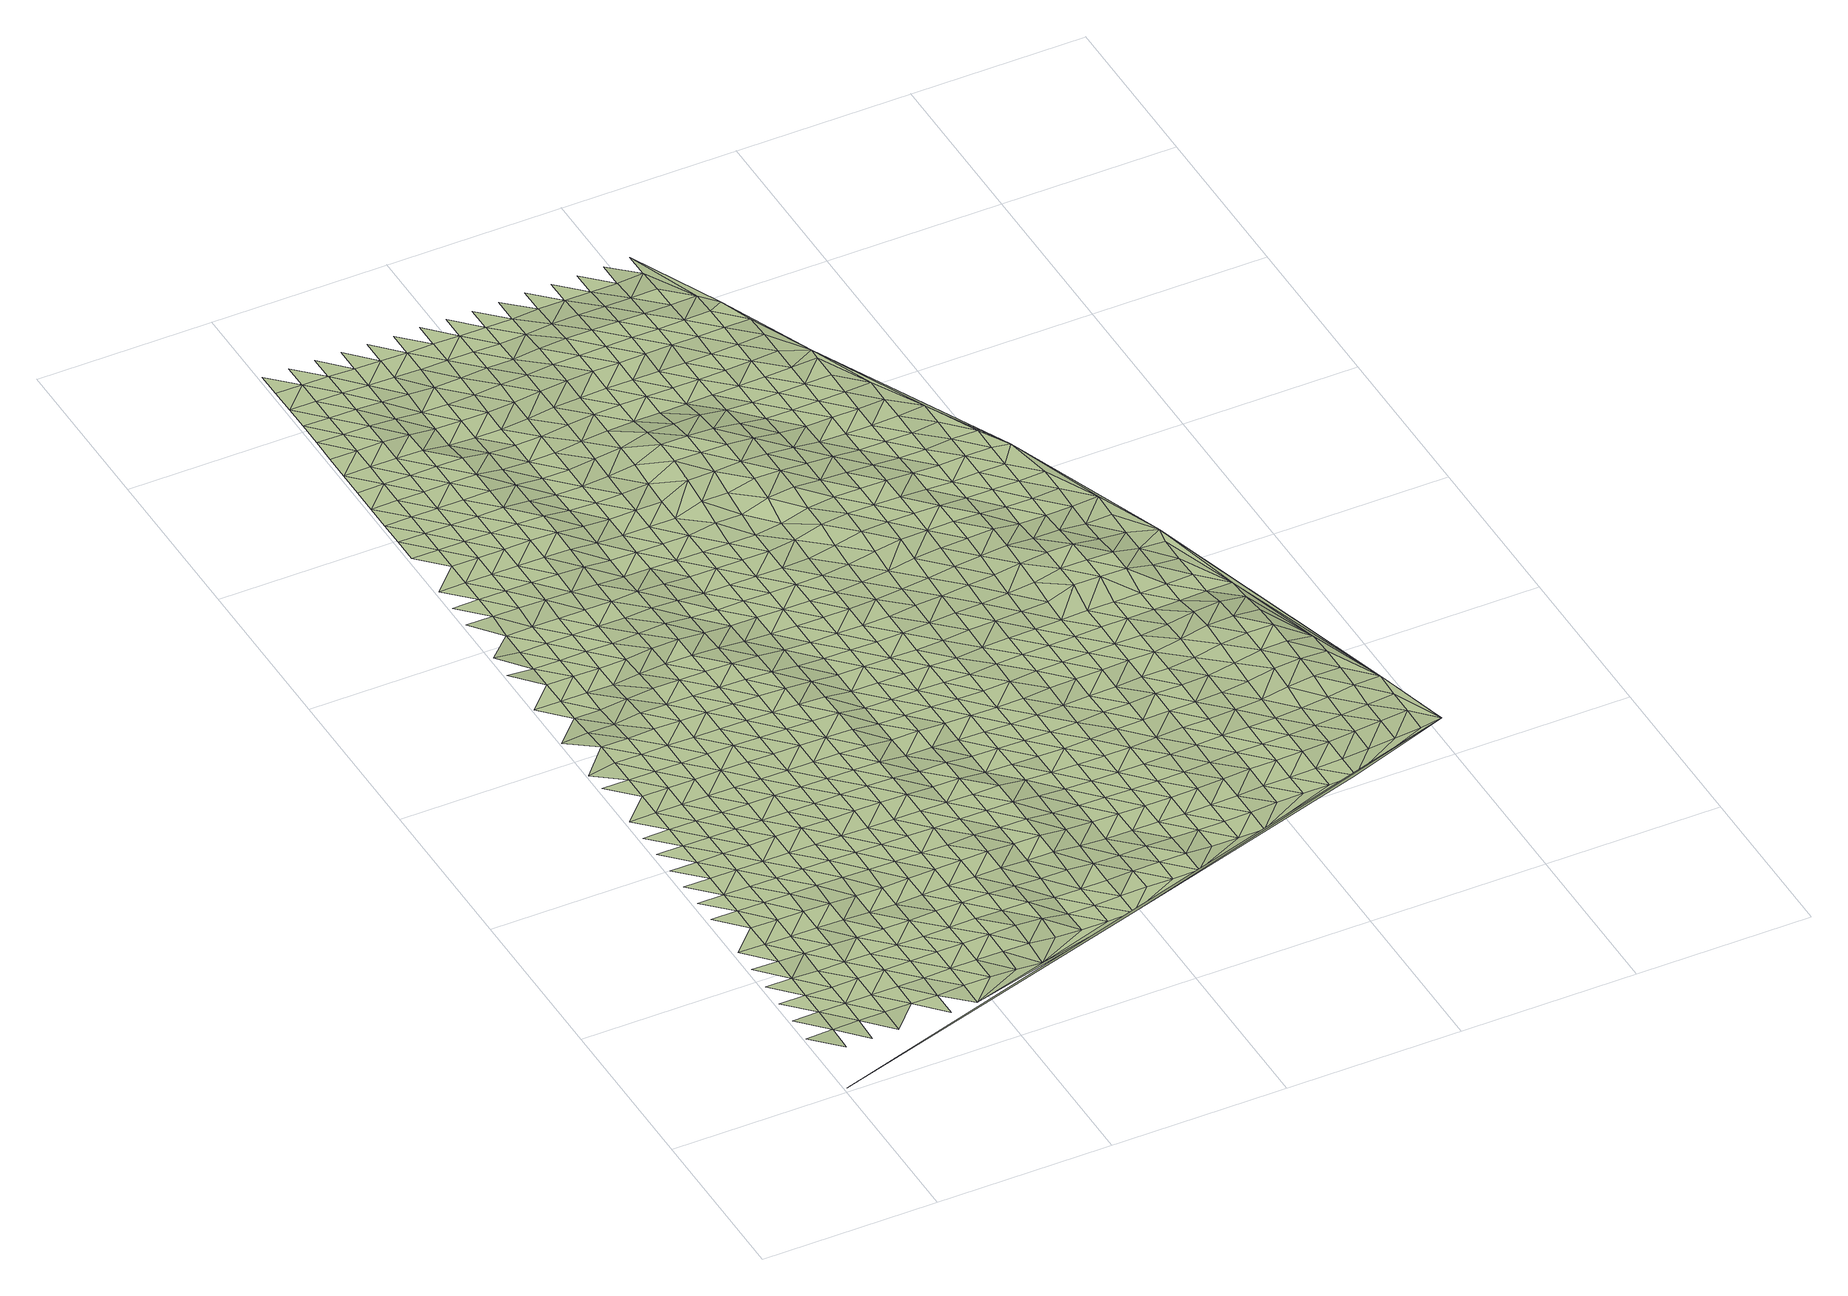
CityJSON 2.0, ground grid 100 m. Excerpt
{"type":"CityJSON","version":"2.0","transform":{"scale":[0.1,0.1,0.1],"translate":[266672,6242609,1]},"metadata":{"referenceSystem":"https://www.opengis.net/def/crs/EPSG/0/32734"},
"CityObjects":{
"terrain1":{"type":"TINRelief","geometry":[{"type":"CompositeSurface","lod":"1","boundaries":[[[0,1,2]],[[1,3,4]],[[3,5,6]],[[3,1,7]],[[5,8,9]],[[1,10,7]],[[5,3,11]],[[8,12,13]],[[7,11,3]],[[14,8,5]],[[12,15,16]],[[14,5,11]],[[16,15,17]],[[12,8,18]],[[11,7,19]],[[8,14,20]],[[21,19,7]],[[15,12,18]],[[22,23,17]],[[8,20,18]],[[14,11,24]],[[19,25,11]],[[26,27,22]],[[28,17,15]],[[20,14,24]],[[18,29,15]],[[24,11,25]],[[17,28,22]],[[19,21,30]],[[31,32,26]],[[15,29,28]],[[20,33,18]],[[25,19,30]],[[24,33,20]],[[26,22,34]],[[35,36,31]],[[29,18,37]],[[22,28,34]],[[33,37,18]],[[24,25,38]],[[39,40,35]],[[30,41,25]],[[42,31,26]],[[34,43,26]],[[28,29,44]],[[33,24,38]],[[37,45,29]],[[38,25,41]],[[31,42,35]],[[46,39,47]],[[42,26,43]],[[28,44,34]],[[29,45,44]],[[39,35,48]],[[37,33,49]],[[50,41,30]],[[47,51,52]],[[38,53,33]],[[43,34,54]],[[42,48,35]],[[55,50,30]],[[45,37,49]],[[52,51,56]],[[54,34,44]],[[33,53,49]],[[47,39,57]],[[38,41,58]],[[43,59,42]],[[48,57,39]],[[50,58,41]],[[59,43,54]],[[60,51,47]],[[61,44,45]],[[62,53,38]],[[63,56,64]],[[49,65,45]],[[66,48,42]],[[57,60,47]],[[58,62,38]],[[44,61,54]],[[66,42,59]],[[45,65,61]],[[49,53,67]],[[64,68,69]],[[56,51,70]],[[48,71,57]],[[58,50,72]],[[60,73,51]],[[62,67,53]],[[59,54,74]],[[75,69,68]],[[71,48,66]],[[50,76,72]],[[56,70,64]],[[77,65,49]],[[51,73,70]],[[54,61,74]],[[60,57,78]],[[62,58,79]],[[67,77,49]],[[66,59,80]],[[57,71,78]],[[72,79,58]],[[68,64,81]],[[82,75,83]],[[74,80,59]],[[73,60,84]],[[61,65,85]],[[86,67,62]],[[70,81,64]],[[77,87,65]],[[82,83,88]],[[78,84,60]],[[86,62,79]],[[68,89,75]],[[71,66,90]],[[61,85,74]],[[91,72,76]],[[66,80,92]],[[65,87,85]],[[81,89,68]],[[70,73,93]],[[71,90,78]],[[77,67,94]],[[79,72,91]],[[73,84,95]],[[66,92,90]],[[67,86,96]],[[83,75,97]],[[80,74,98]],[[88,99,100]],[[70,93,81]],[[87,77,94]],[[89,97,75]],[[73,95,93]],[[98,74,85]],[[67,96,94]],[[84,78,101]],[[100,99,102]],[[83,103,88]],[[92,80,104]],[[86,79,105]],[[101,78,90]],[[91,106,79]],[[107,91,76]],[[89,81,108]],[[97,103,83]],[[104,80,98]],[[95,84,109]],[[110,85,87]],[[96,86,105]],[[81,93,108]],[[94,111,87]],[[105,79,106]],[[99,88,112]],[[113,102,114]],[[109,84,101]],[[97,89,115]],[[90,92,116]],[[85,110,98]],[[103,112,88]],[[92,104,117]],[[87,111,110]],[[96,118,94]],[[108,115,89]],[[119,93,95]],[[101,90,116]],[[106,91,107]],[[114,120,121]],[[95,109,122]],[[92,117,116]],[[105,118,96]],[[99,123,102]],[[124,103,97]],[[104,98,125]],[[112,126,99]],[[107,76,127]],[[93,119,108]],[[111,94,128]],[[129,121,120]],[[124,97,115]],[[95,122,119]],[[98,110,125]],[[102,123,114]],[[99,126,123]],[[118,128,94]],[[109,101,130]],[[104,131,117]],[[105,106,132]],[[116,133,101]],[[107,134,106]],[[112,103,135]],[[115,108,136]],[[103,124,137]],[[125,131,104]],[[120,114,138]],[[130,122,109]],[[110,111,139]],[[118,105,132]],[[140,129,141]],[[119,136,108]],[[101,133,130]],[[128,142,111]],[[132,106,134]],[[126,112,135]],[[116,117,143]],[[138,114,123]],[[103,137,135]],[[110,139,125]],[[131,143,117]],[[139,111,142]],[[120,144,129]],[[124,115,145]],[[119,122,146]],[[141,147,148]],[[136,149,115]],[[150,133,116]],[[128,118,151]],[[134,107,127]],[[144,120,138]],[[122,130,146]],[[132,152,118]],[[123,126,153]],[[137,124,145]],[[154,131,125]],[[135,155,126]],[[145,115,149]],[[143,150,116]],[[129,156,141]],[[142,128,151]],[[157,147,158]],[[154,125,139]],[[118,152,151]],[[123,153,138]],[[136,119,159]],[[130,133,160]],[[134,161,132]],[[156,129,144]],[[126,155,153]],[[119,146,162]],[[137,163,135]],[[143,131,164]],[[165,157,158]],[[150,160,133]],[[127,161,134]],[[147,141,166]],[[149,136,159]],[[145,163,137]],[[119,162,159]],[[131,154,164]],[[144,138,167]],[[130,168,146]],[[169,139,142]],[[152,132,170]],[[166,141,156]],[[151,171,142]],[[172,173,174]],[[155,135,175]],[[138,153,167]],[[160,168,130]],[[161,170,132]],[[176,158,147]],[[177,150,143]],[[139,169,154]],[[173,165,174]],[[163,175,135]],[[164,178,143]],[[169,142,171]],[[156,144,179]],[[145,149,180]],[[181,162,146]],[[152,182,151]],[[127,76,183]],[[147,166,176]],[[159,184,149]],[[185,172,186]],[[150,177,160]],[[167,179,144]],[[168,181,146]],[[143,178,177]],[[170,182,152]],[[155,187,153]],[[163,145,180]],[[164,154,188]],[[189,161,127]],[[174,186,172]],[[175,190,155]],[[180,149,184]],[[165,158,191]],[[159,162,192]],[[171,151,193]],[[158,176,194]],[[188,154,169]],[[195,196,185]],[[166,156,197]],[[153,187,167]],[[168,160,198]],[[156,179,199]],[[155,190,187]],[[181,192,162]],[[182,193,151]],[[165,191,174]],[[200,178,164]],[[170,161,201]],[[185,186,195]],[[191,158,194]],[[160,177,198]],[[166,197,176]],[[175,163,202]],[[203,184,159]],[[156,199,197]],[[180,204,163]],[[188,200,164]],[[179,167,205]],[[181,168,206]],[[169,171,207]],[[170,201,182]],[[192,203,159]],[[193,208,171]],[[161,189,201]],[[209,196,210]],[[186,174,211]],[[190,175,202]],[[196,195,212]],[[205,167,187]],[[163,204,202]],[[198,206,168]],[[213,189,127]],[[176,214,194]],[[180,184,215]],[[177,178,216]],[[207,188,169]],[[211,174,191]],[[200,217,178]],[[207,171,208]],[[210,218,209]],[[179,219,199]],[[193,182,220]],[[196,212,210]],[[176,197,214]],[[203,215,184]],[[186,221,195]],[[192,181,222]],[[177,216,198]],[[219,179,205]],[[181,206,223]],[[178,217,216]],[[182,201,220]],[[187,190,224]],[[225,204,180]],[[221,186,211]],[[202,226,190]],[[227,191,194]],[[199,228,197]],[[192,222,203]],[[200,188,229]],[[208,193,230]],[[214,231,194]],[[215,225,180]],[[181,223,222]],[[188,207,232]],[[233,218,234]],[[212,195,235]],[[187,224,205]],[[206,198,236]],[[189,213,201]],[[237,218,210]],[[228,199,219]],[[190,226,224]],[[220,230,193]],[[191,227,211]],[[202,204,238]],[[217,200,229]],[[235,195,221]],[[227,194,231]],[[236,198,216]],[[188,232,229]],[[213,127,239]],[[240,233,234]],[[197,241,214]],[[215,203,242]],[[234,218,237]],[[225,238,204]],[[212,243,210]],[[205,244,219]],[[223,206,245]],[[207,208,246]],[[201,247,220]],[[228,241,197]],[[203,222,242]],[[208,230,248]],[[221,211,249]],[[250,226,202]],[[243,212,235]],[[205,224,244]],[[245,206,236]],[[247,201,213]],[[240,251,252]],[[231,214,253]],[[225,215,254]],[[255,216,217]],[[232,207,246]],[[211,227,249]],[[238,250,202]],[[229,256,217]],[[246,208,248]],[[257,237,210]],[[230,220,258]],[[234,251,240]],[[241,253,214]],[[242,254,215]],[[235,221,259]],[[228,219,260]],[[261,222,223]],[[216,255,236]],[[210,243,257]],[[244,262,219]],[[223,245,263]],[[217,256,255]],[[258,220,247]],[[264,252,265]],[[224,226,266]],[[267,238,225]],[[232,268,229]],[[239,127,183]],[[249,259,221]],[[250,269,226]],[[227,231,270]],[[241,228,260]],[[222,261,242]],[[230,271,248]],[[251,265,252]],[[253,272,231]],[[260,219,262]],[[267,225,254]],[[223,263,261]],[[268,232,246]],[[273,234,237]],[[224,266,244]],[[245,236,274]],[[247,213,239]],[[237,257,275]],[[226,269,266]],[[230,258,271]],[[243,235,276]],[[227,270,249]],[[256,229,277]],[[235,259,278]],[[270,231,272]],[[236,255,274]],[[279,264,280]],[[234,273,251]],[[250,238,281]],[[254,242,282]],[[265,283,264]],[[273,237,275]],[[238,267,284]],[[277,229,268]],[[243,276,257]],[[253,241,285]],[[262,244,286]],[[245,287,263]],[[288,246,248]],[[247,289,258]],[[235,278,276]],[[260,290,241]],[[261,282,242]],[[271,291,248]],[[279,280,292]],[[259,249,293]],[[269,250,281]],[[256,294,255]],[[264,283,280]],[[266,286,244]],[[238,284,281]],[[287,245,274]],[[239,289,247]],[[265,251,295]],[[272,253,285]],[[246,288,268]],[[293,249,270]],[[241,290,285]],[[294,256,277]],[[288,248,291]],[[257,296,275]],[[262,297,260]],[[267,254,298]],[[299,261,263]],[[271,258,300]],[[251,273,295]],[[282,301,254]],[[259,302,278]],[[255,303,274]],[[257,276,296]],[[286,297,262]],[[263,287,299]],[[300,258,289]],[[283,265,304]],[[266,269,305]],[[284,267,298]],[[277,268,306]],[[302,259,293]],[[281,307,269]],[[298,254,301]],[[303,255,294]],[[308,270,272]],[[290,260,309]],[[310,291,271]],[[295,304,265]],[[285,311,272]],[[268,288,306]],[[273,275,312]],[[278,313,276]],[[266,305,286]],[[282,261,314]],[[315,287,274]],[[289,239,183]],[[296,316,275]],[[297,309,260]],[[269,307,305]],[[261,299,317]],[[300,310,271]],[[280,283,318]],[[270,308,293]],[[284,319,281]],[[294,277,320]],[[313,278,302]],[[308,272,311]],[[274,303,315]],[[273,312,295]],[[290,321,285]],[[301,282,314]],[[283,304,318]],[[312,275,316]],[[298,319,284]],[[261,317,314]],[[306,320,277]],[[276,322,296]],[[297,286,323]],[[288,291,324]],[[325,300,289]],[[309,321,290]],[[310,326,291]],[[327,328,280]],[[293,329,302]],[[307,281,330]],[[299,287,331]],[[313,322,276]],[[286,305,323]],[[287,315,332]],[[325,289,183]],[[304,295,333]],[[311,285,334]],[[303,294,335]],[[288,324,306]],[[318,327,280]],[[293,308,329]],[[319,330,281]],[[294,320,336]],[[291,326,324]],[[316,296,337]],[[309,297,338]],[[298,301,339]],[[317,299,331]],[[333,295,312]],[[321,334,285]],[[314,340,301]],[[331,287,332]],[[303,335,315]],[[310,300,341]],[[322,337,296]],[[323,338,297]],[[294,336,335]],[[300,325,342]],[[304,343,318]],[[313,302,344]],[[311,345,308]],[[307,346,305]],[[319,298,339]],[[320,306,347]],[[329,348,302]],[[330,349,307]],[[339,301,340]],[[350,351,183]],[[317,352,314]],[[326,310,341]],[[343,304,333]],[[334,345,311]],[[347,306,324]],[[300,342,341]],[[353,312,316]],[[322,313,344]],[[309,354,321]],[[305,346,323]],[[315,355,332]],[[337,356,316]],[[344,302,348]],[[309,338,357]],[[307,349,346]],[[331,352,317]],[[327,318,358]],[[308,359,329]],[[336,320,360]],[[361,325,183]],[[315,335,355]],[[312,353,333]],[[330,319,362]],[[340,314,363]],[[343,358,318]],[[353,316,356]],[[345,359,308]],[[309,357,354]],[[339,364,319]],[[360,320,347]],[[334,321,365]],[[338,323,366]],[[367,324,326]],[[352,363,314]],[[341,368,326]],[[369,370,327]],[[337,322,371]],[[348,329,372]],[[349,330,362]],[[373,331,332]],[[336,374,335]],[[342,325,375]],[[344,376,322]],[[366,323,346]],[[319,364,362]],[[355,377,332]],[[343,333,378]],[[345,334,365]],[[340,379,339]],[[324,367,347]],[[369,327,358]],[[359,372,329]],[[321,354,365]],[[374,336,360]],[[367,326,368]],[[356,337,371]],[[357,338,380]],[[331,373,352]],[[342,375,341]],[[378,333,353]],[[322,376,371]],[[363,379,340]],[[373,332,377]],[[325,361,375]],[[348,381,344]],[[335,382,355]],[[380,338,366]],[[183,383,361]],[[384,358,343]],[[346,349,385]],[[364,339,386]],[[360,347,387]],[[372,381,348]],[[362,388,349]],[[374,382,335]],[[359,345,389]],[[354,357,390]],[[363,352,391]],[[392,368,341]],[[378,384,343]],[[365,393,345]],[[379,386,339]],[[347,367,387]],[[353,356,394]],[[376,344,395]],[[346,385,366]],[[377,355,396]],[[371,397,356]],[[390,357,380]],[[349,388,385]],[[352,373,391]],[[341,375,392]],[[359,389,372]],[[364,398,362]],[[381,395,344]],[[345,393,389]],[[382,396,355]],[[369,358,399]],[[394,378,353]],[[365,354,400]],[[379,363,401]],[[374,360,402]],[[384,403,358]],[[397,394,356]],[[386,398,364]],[[387,404,360]],[[376,405,371]],[[380,366,406]],[[367,368,407]],[[383,375,361]],[[400,354,390]],[[391,401,363]],[[392,408,368]],[[409,369,399]],[[381,372,410]],[[388,362,411]],[[373,377,412]],[[382,374,402]],[[399,358,403]],[[395,405,376]],[[366,385,406]],[[396,413,377]],[[402,360,404]],[[183,414,383]],[[415,393,365]],[[367,407,387]],[[372,389,410]],[[398,411,362]],[[407,368,408]],[[384,378,416]],[[397,371,417]],[[386,379,418]],[[373,412,391]],[[419,392,375]],[[378,394,420]],[[400,415,365]],[[379,401,421]],[[412,377,413]],[[395,381,422]],[[390,380,423]],[[405,417,371]],[[406,424,380]],[[419,375,383]],[[403,384,416]],[[425,385,388]],[[386,418,398]],[[396,382,426]],[[404,387,427]],[[378,420,416]],[[410,422,381]],[[411,428,388]],[[379,421,418]],[[402,429,382]],[[393,430,389]],[[423,400,390]],[[401,391,431]],[[408,392,432]],[[415,433,393]],[[423,380,424]],[[427,387,407]],[[394,397,434]],[[435,405,395]],[[385,425,406]],[[413,396,426]],[[417,436,397]],[[388,428,425]],[[431,391,412]],[[382,429,426]],[[392,419,432]],[[389,430,410]],[[411,398,437]],[[404,438,402]],[[435,395,422]],[[393,433,430]],[[399,403,439]],[[420,394,434]],[[421,401,440]],[[416,441,403]],[[434,397,436]],[[398,418,437]],[[438,404,427]],[[415,400,442]],[[424,406,443]],[[444,407,408]],[[383,414,419]],[[400,423,445]],[[440,401,431]],[[432,446,408]],[[447,399,439]],[[417,405,448]],[[422,410,449]],[[428,411,450]],[[451,412,413]],[[429,402,452]],[[439,403,441]],[[405,435,453]],[[425,443,406]],[[426,454,413]],[[420,455,416]],[[433,415,442]],[[421,456,418]],[[407,444,427]],[[430,449,410]],[[400,445,442]],[[437,450,411]],[[452,402,438]],[[444,408,446]],[[436,417,448]],[[424,457,423]],[[412,451,431]],[[432,419,458]],[[434,455,420]],[[405,453,448]],[[456,421,440]],[[451,413,454]],[[425,428,459]],[[429,460,426]],[[443,457,424]],[[458,419,414]],[[441,416,461]],[[435,422,462]],[[418,463,437]],[[438,427,464]],[[449,465,422]],[[459,428,450]],[[460,429,452]],[[430,433,466]],[[445,423,467]],[[440,431,468]],[[469,446,432]],[[455,461,416]],[[442,470,433]],[[456,463,418]],[[427,444,464]],[[471,434,436]],[[453,435,462]],[[454,426,472]],[[448,473,436]],[[462,422,465]],[[457,467,423]],[[431,451,468]],[[458,469,432]],[[441,474,439]],[[443,425,475]],[[450,437,476]],[[452,438,477]],[[433,470,466]],[[425,459,478]],[[472,426,460]],[[434,471,455]],[[449,430,479]],[[445,480,442]],[[461,474,441]],[[471,436,473]],[[463,476,437]],[[464,477,438]],[[453,481,448]],[[457,443,475]],[[456,440,482]],[[454,483,451]],[[444,446,484]],[[467,480,445]],[[425,478,475]],[[468,485,440]],[[469,486,446]],[[487,439,488]],[[465,449,479]],[[414,489,458]],[[462,481,453]],[[430,466,479]],[[483,454,472]],[[461,455,490]],[[470,442,491]],[[459,450,492]],[[463,456,482]],[[460,452,493]],[[444,484,464]],[[474,488,439]],[[476,494,450]],[[482,440,485]],[[452,477,495]],[[484,446,486]],[[473,448,496]],[[451,497,468]],[[455,471,490]],[[480,491,442]],[[467,457,498]],[[478,459,492]],[[460,493,472]],[[469,458,499]],[[481,496,448]],[[475,500,457]],[[492,450,494]],[[497,451,483]],[[452,495,493]],[[474,461,501]],[[462,465,502]],[[477,464,503]],[[479,504,465]],[[466,470,505]],[[467,498,480]],[[476,463,506]],[[485,468,507]],[[486,469,499]],[[490,501,461]],[[491,508,470]],[[457,500,498]],[[482,509,463]],[[503,464,484]],[[458,489,499]],[[471,473,510]],[[481,462,502]],[[478,511,475]],[[483,472,512]],[[496,513,473]],[[502,465,504]],[[507,468,497]],[[414,514,489]],[[466,505,479]],[[494,476,506]],[[477,515,495]],[[470,508,505]],[[492,511,478]],[[463,509,506]],[[472,493,512]],[[488,474,516]],[[471,510,490]],[[491,480,517]],[[485,518,482]],[[474,501,519]],[[510,473,513]],[[515,477,503]],[[500,475,520]],[[497,483,521]],[[522,484,486]],[[414,183,523]],[[480,498,517]],[[518,485,507]],[[499,524,486]],[[488,516,525]],[[496,481,526]],[[527,504,479]],[[495,528,493]],[[474,519,516]],[[502,529,481]],[[511,520,475]],[[512,521,483]],[[501,490,530]],[[508,491,531]],[[532,492,494]],[[509,482,533]],[[484,522,503]],[[527,479,505]],[[506,534,494]],[[528,495,515]],[[522,486,524]],[[513,496,526]],[[489,514,499]],[[530,490,510]],[[481,529,526]],[[517,531,491]],[[533,482,518]],[[504,535,502]],[[498,500,536]],[[492,532,511]],[[507,497,537]],[[493,538,512]],[[520,539,500]],[[532,494,534]],[[497,521,540]],[[514,414,541]],[[519,501,542]],[[509,543,506]],[[503,544,515]],[[527,535,504]],[[538,493,528]],[[505,508,545]],[[498,536,517]],[[507,537,518]],[[524,499,546]],[[542,501,530]],[[508,531,547]],[[500,539,536]],[[543,509,533]],[[497,540,537]],[[503,522,544]],[[548,510,513]],[[549,529,502]],[[520,511,550]],[[521,512,551]],[[526,552,513]],[[514,546,499]],[[519,553,516]],[[505,545,527]],[[534,506,554]],[[535,549,502]],[[508,547,545]],[[511,532,550]],[[551,512,538]],[[510,548,530]],[[531,517,555]],[[533,518,556]],[[557,528,515]],[[553,519,542]],[[548,513,552]],[[554,506,543]],[[544,558,515]],[[526,529,559]],[[539,520,560]],[[521,561,540]],[[522,524,562]],[[555,517,536]],[[518,537,556]],[[546,563,524]],[[516,564,565]],[[535,527,566]],[[534,567,532]],[[528,557,538]],[[549,559,529]],[[550,560,520]],[[521,551,561]],[[557,515,558]],[[542,530,568]],[[547,531,569]],[[543,533,570]],[[522,562,544]],[[564,516,553]],[[527,545,566]],[[567,534,554]],[[562,524,563]],[[571,552,526]],[[572,536,539]],[[540,573,537]],[[530,548,568]],[[569,531,555]],[[556,570,533]],[[549,535,574]],[[532,575,550]],[[551,538,576]],[[546,514,577]],[[559,571,526]],[[539,560,572]],[[573,540,561]],[[578,545,547]],[[579,554,543]],[[558,544,580]],[[566,574,535]],[[575,532,567]],[[538,557,576]],[[581,553,542]],[[555,536,582]],[[537,583,556]],[[563,546,577]],[[568,584,542]],[[578,547,569]],[[579,543,570]],[[580,544,562]],[[514,541,577]],[[548,552,585]],[[586,559,549]],[[560,550,587]],[[551,588,561]],[[571,589,552]],[[572,582,536]],[[573,583,537]],[[553,581,564]],[[566,545,590]],[[558,591,557]],[[581,542,584]],[[586,549,574]],[[587,550,575]],[[588,551,576]],[[548,585,568]],[[569,555,592]],[[567,554,593]],[[570,556,594]],[[585,552,589]],[[590,545,578]],[[554,579,595]],[[591,558,580]],[[560,596,572]],[[597,562,563]],[[555,582,592]],[[583,594,556]],[[577,598,563]],[[599,564,600]],[[571,559,601]],[[602,574,566]],[[575,567,593]],[[603,573,561]],[[557,604,576]],[[559,586,605]],[[596,560,587]],[[554,595,593]],[[588,606,561]],[[584,568,607]],[[562,597,580]],[[414,523,541]],[[581,600,564]],[[590,602,566]],[[604,557,591]],[[597,563,598]],[[589,571,601]],[[578,569,608]],[[582,572,609]],[[579,570,610]],[[573,603,583]],[[607,568,585]],[[559,605,601]],[[592,611,569]],[[594,612,570]],[[603,561,606]],[[575,613,587]],[[588,576,614]],[[615,577,541]],[[609,572,596]],[[584,616,581]],[[586,574,617]],[[608,590,578]],[[595,579,610]],[[591,580,618]],[[602,619,574]],[[608,569,611]],[[613,575,593]],[[610,570,612]],[[614,576,604]],[[582,620,592]],[[594,583,621]],[[615,598,577]],[[616,584,607]],[[580,597,618]],[[622,585,589]],[[605,586,617]],[[623,606,588]],[[601,624,589]],[[617,574,619]],[[620,582,609]],[[583,603,621]],[[625,600,581]],[[596,587,626]],[[595,627,593]],[[604,591,628]],[[613,629,587]],[[623,588,614]],[[585,622,607]],[[602,590,630]],[[611,592,631]],[[612,594,632]],[[625,581,616]],[[622,589,624]],[[590,608,633]],[[627,595,610]],[[618,628,591]],[[605,634,601]],[[596,626,609]],[[597,598,635]],[[631,592,620]],[[587,629,626]],[[621,632,594]],[[615,636,598]],[[637,615,541]],[[600,638,639]],[[619,602,630]],[[640,613,593]],[[603,606,641]],[[617,634,605]],[[590,633,630]],[[606,623,642]],[[616,607,643]],[[611,644,608]],[[610,612,645]],[[614,604,646]],[[597,635,618]],[[600,625,638]],[[640,593,627]],[[604,628,647]],[[598,636,635]],[[624,601,648]],[[620,609,649]],[[603,641,621]],[[607,622,643]],[[644,611,631]],[[645,612,632]],[[641,606,642]],[[629,613,650]],[[634,648,601]],[[609,626,649]],[[604,647,646]],[[625,616,651]],[[617,619,652]],[[633,608,653]],[[654,627,610]],[[623,614,655]],[[628,618,656]],[[630,657,619]],[[613,640,650]],[[631,620,658]],[[632,621,659]],[[636,615,637]],[[643,651,616]],[[653,608,644]],[[645,654,610]],[[656,618,635]],[[622,624,660]],[[634,617,652]],[[655,642,623]],[[648,661,624]],[[652,619,657]],[[649,658,620]],[[659,621,641]],[[655,614,646]],[[662,637,541]],[[633,663,630]],[[664,626,629]],[[665,640,627]],[[647,628,666]],[[650,667,629]],[[638,625,668]],[[622,660,643]],[[669,644,631]],[[632,670,645]],[[625,651,671]],[[660,624,661]],[[663,633,653]],[[654,665,627]],[[523,183,351]],[[666,628,656]],[[626,664,649]],[[672,635,636]],[[669,631,658]],[[629,667,664]],[[670,632,659]],[[637,673,636]],[[638,668,674]],[[648,634,675]],[[657,630,676]],[[650,640,677]],[[678,641,642]],[[647,679,646]],[[625,671,668]],[[652,680,634]],[[642,655,681]],[[651,643,682]],[[654,645,683]],[[635,672,656]],[[676,630,663]],[[665,677,640]],[[679,647,666]],[[672,636,673]],[[661,648,675]],[[653,644,684]],[[658,649,685]],[[641,678,659]],[[682,643,660]],[[634,680,675]],[[644,669,686]],[[670,683,645]],[[678,642,681]],[[657,687,652]],[[688,667,650]],[[646,689,655]],[[662,541,523]],[[664,685,649]],[[671,651,690]],[[663,653,684]],[[691,665,654]],[[666,656,692]],[[687,657,676]],[[644,686,684]],[[677,688,650]],[[689,646,679]],[[670,659,693]],[[673,637,662]],[[690,651,682]],[[691,654,683]],[[656,672,692]],[[694,660,661]],[[680,652,695]],[[669,658,696]],[[697,664,667]],[[681,655,698]],[[675,699,661]],[[685,700,658]],[[693,659,678]],[[701,668,671]],[[695,652,687]],[[667,688,697]],[[698,655,689]],[[660,694,682]],[[702,676,663]],[[686,669,696]],[[677,665,703]],[[704,683,670]],[[679,666,705]],[[701,671,690]],[[694,661,699]],[[684,706,663]],[[696,658,700]],[[665,691,707]],[[692,708,666]],[[680,709,675]],[[672,673,710]],[[693,704,670]],[[662,711,673]],[[712,668,713]],[[676,702,687]],[[685,664,714]],[[688,677,703]],[[678,681,715]],[[689,679,705]],[[709,680,695]],[[663,706,702]],[[664,697,716]],[[665,707,703]],[[681,698,717]],[[705,666,708]],[[690,682,718]],[[686,719,684]],[[672,710,692]],[[701,713,668]],[[710,673,711]],[[699,675,720]],[[700,685,714]],[[691,683,721]],[[715,693,678]],[[682,694,718]],[[696,719,686]],[[664,716,714]],[[704,722,683]],[[715,681,717]],[[695,687,723]],[[720,675,709]],[[701,690,724]],[[706,684,725]],[[697,688,726]],[[707,691,721]],[[698,689,727]],[[708,692,728]],[[687,702,723]],[[703,729,688]],[[721,683,722]],[[705,730,689]],[[699,731,694]],[[711,662,523]],[[718,724,690]],[[719,725,684]],[[728,692,710]],[[709,695,732]],[[733,696,700]],[[716,697,726]],[[704,693,734]],[[727,717,698]],[[731,699,720]],[[714,735,700]],[[726,688,729]],[[693,715,736]],[[689,730,727]],[[737,713,701]],[[707,738,703]],[[708,739,705]],[[723,732,695]],[[694,740,718]],[[702,706,741]],[[696,733,719]],[[722,704,734]],[[701,724,737]],[[725,742,706]],[[733,700,735]],[[721,738,707]],[[693,736,734]],[[739,708,728]],[[716,743,714]],[[715,717,744]],[[745,710,711]],[[740,694,731]],[[523,746,711]],[[747,713,748]],[[720,709,749]],[[702,741,723]],[[729,703,750]],[[730,705,751]],[[709,732,752]],[[706,742,741]],[[743,716,726]],[[744,717,727]],[[724,718,753]],[[725,719,754]],[[710,745,728]],[[737,748,713]],[[738,750,703]],[[751,705,739]],[[745,711,746]],[[720,749,731]],[[735,714,755]],[[721,722,756]],[[757,736,715]],[[753,718,740]],[[709,752,749]],[[719,733,754]],[[734,758,722]],[[732,723,759]],[[730,760,727]],[[755,714,743]],[[744,757,715]],[[737,724,761]],[[742,725,762]],[[763,726,729]],[[738,721,756]],[[739,728,764]],[[759,723,741]],[[750,765,729]],[[756,722,758]],[[760,730,751]],[[740,731,766]],[[735,767,733]],[[734,736,768]],[[761,724,753]],[[754,762,725]],[[728,745,764]],[[732,769,752]],[[726,763,743]],[[770,744,727]],[[523,771,746]],[[731,749,766]],[[767,735,755]],[[763,729,765]],[[757,768,736]],[[751,739,772]],[[769,732,759]],[[727,760,770]],[[748,737,773]],[[753,740,774]],[[775,741,742]],[[733,776,754]],[[750,738,777]],[[778,758,734]],[[737,761,779]],[[742,762,780]],[[756,781,738]],[[764,772,739]],[[752,782,749]],[[755,743,783]],[[757,744,784]],[[745,746,785]],[[766,774,740]],[[776,733,767]],[[768,778,734]],[[786,748,773]],[[741,775,759]],[[765,750,777]],[[737,779,773]],[[782,752,769]],[[742,780,775]],[[743,763,783]],[[738,781,777]],[[744,770,784]],[[762,754,787]],[[756,758,788]],[[789,760,751]],[[745,785,764]],[[751,772,790]],[[746,771,785]],[[791,761,753]],[[749,792,766]],[[767,755,793]],[[753,774,794]],[[754,776,787]],[[778,788,758]],[[523,795,771]],[[759,796,769]],[[768,757,797]],[[760,789,770]],[[792,749,782]],[[783,793,755]],[[784,798,757]],[[751,790,789]],[[779,761,791]],[[780,762,799]],[[763,765,800]],[[801,781,756]],[[772,764,802]],[[753,794,791]],[[759,775,796]],[[777,803,765]],[[774,766,804]],[[768,797,778]],[[799,762,787]],[[788,801,756]],[[757,798,797]],[[802,764,785]],[[773,779,791]],[[776,767,805]],[[763,800,783]],[[784,770,806]],[[804,766,792]],[[767,793,807]],[[803,800,765]],[[808,782,769]],[[777,781,809]],[[790,772,810]],[[796,811,769]],[[806,770,789]],[[773,791,812]],[[774,813,794]],[[775,780,814]],[[776,805,787]],[[788,778,815]],[[780,799,816]],[[767,807,805]],[[801,809,781]],[[810,772,802]],[[793,783,817]],[[818,798,784]],[[819,785,771]],[[774,804,813]],[[808,769,811]],[[778,797,815]],[[820,795,523]],[[792,782,821]],[[794,822,791]],[[775,814,796]],[[823,803,777]],[[822,812,791]],[[780,816,814]],[[817,783,800]],[[806,818,784]],[[813,822,794]],[[799,787,824]],[[801,788,825]],[[789,790,826]],[[785,819,802]],[[809,823,777]],[[790,810,827]],[[819,771,795]],[[804,792,821]],[[782,808,821]],[[807,793,828]],[[787,805,824]],[[815,825,788]],[[811,796,829]],[[798,830,797]],[[826,806,789]],[[828,793,817]],[[818,831,798]],[[790,827,826]],[[821,813,804]],[[799,832,816]],[[833,800,803]],[[810,802,834]],[[813,821,822]],[[829,796,814]],[[823,835,803]],[[811,829,808]],[[807,836,805]],[[801,837,809]],[[797,830,815]],[[832,799,824]],[[801,825,838]],[[798,831,830]],[[802,819,834]],[[820,523,351]],[[800,833,817]],[[836,807,828]],[[833,803,835]],[[808,829,821]],[[814,816,839]],[[818,806,840]],[[810,841,827]],[[801,838,837]],[[806,826,842]],[[805,843,824]],[[823,809,844]],[[825,815,845]],[[832,839,816]],[[841,810,834]],[[829,814,839]],[[828,817,846]],[[831,818,840]],[[819,795,847]],[[821,829,839]],[[843,805,836]],[[845,815,830]],[[806,842,840]],[[835,823,844]],[[826,827,848]],[[817,833,846]],[[809,837,844]],[[849,832,824]],[[825,850,838]],[[819,847,834]],[[841,848,827]],[[795,820,847]],[[836,828,851]],[[849,824,843]],[[850,825,845]],[[839,852,821]],[[849,839,832]],[[830,831,853]],[[854,842,826]],[[846,851,828]],[[840,855,831]],[[833,835,856]],[[837,838,857]],[[858,841,834]],[[844,859,835]],[[848,854,826]],[[843,836,852]],[[830,853,845]],[[857,838,850]],[[831,855,853]],[[858,834,847]],[[833,856,846]],[[840,842,860]],[[836,851,852]],[[856,835,859]],[[839,849,852]],[[852,849,843]],[[848,841,861]],[[854,860,842]],[[844,837,862]],[[351,847,820]],[[851,846,856]],[[845,863,850]],[[840,860,855]],[[864,837,857]],[[841,858,861]],[[854,848,861]],[[845,853,863]],[[852,851,856]],[[859,844,862]],[[858,847,351]],[[863,857,850]],[[853,855,860]],[[862,837,864]],[[861,860,854]],[[862,856,859]],[[351,861,858]],[[863,864,857]],[[860,863,853]],[[852,856,862]],[[860,861,863]],[[351,862,861]],[[863,862,864]],[[861,862,863]]]}]}
},
"vertices":[
[157,305,24],[157,455,29],[7,455,23],[157,605,38],[7,605,35],[157,755,37],[7,755,39],[307,455,32],[157,905,40],[7,905,42],[307,305,25],[307,605,36],[157,1055,45],[7,1055,46],[307,755,35],[157,1205,47],[7,1205,49],[157,1355,47],[307,1055,40],[457,455,32],[307,905,35],[457,305,25],[157,1505,51],[7,1505,50],[457,755,35],[457,605,36],[157,1655,47],[7,1655,47],[307,1355,44],[307,1205,44],[607,455,32],[157,1805,47],[7,1805,47],[457,905,35],[307,1505,49],[157,1955,45],[7,1955,45],[457,1055,40],[607,755,36],[157,2105,43],[7,2105,43],[607,605,36],[307,1805,46],[307,1655,47],[457,1355,44],[457,1205,44],[7,2255,42],[157,2255,42],[307,1955,45],[607,1055,34],[757,455,30],[157,2405,43],[7,2405,42],[607,905,33],[457,1505,49],[757,305,27],[157,2555,44],[307,2105,43],[757,605,37],[457,1655,47],[307,2255,42],[607,1355,38],[757,755,39],[7,2705,43],[157,2705,44],[607,1205,38],[457,1805,46],[757,905,37],[157,2855,47],[7,2855,18],[307,2555,44],[457,1955,44],[908,455,37],[307,2405,43],[607,1505,49],[157,3005,44],[908,305,34],[757,1055,32],[457,2105,43],[908,605,41],[607,1655,48],[307,2705,44],[7,3155,15],[157,3155,27],[457,2255,42],[757,1355,31],[908,755,42],[757,1205,31],[157,3305,14],[307,2855,47],[607,1955,44],[1058,455,38],[607,1805,46],[457,2555,44],[908,1055,33],[457,2405,43],[908,905,36],[307,3005,44],[757,1505,46],[157,3455,17],[7,3455,17],[607,2105,42],[157,3605,16],[307,3155,27],[757,1655,48],[1058,755,41],[1058,605,40],[1208,455,30],[457,2705,44],[607,2255,42],[908,1355,27],[908,1205,27],[307,3305,14],[7,3755,27],[157,3755,14],[457,2855,48],[757,1955,44],[757,1805,46],[1058,905,39],[607,2555,44],[157,3905,15],[7,3905,33],[607,2405,43],[307,3605,16],[457,3005,49],[908,1505,42],[307,3455,17],[1358,455,18],[1058,1055,37],[157,4055,15],[757,2255,41],[908,1655,46],[1208,755,44],[757,2105,42],[1208,605,40],[457,3305,31],[607,2705,44],[457,3155,46],[307,3755,14],[1058,1355,33],[7,4205,35],[157,4205,32],[1058,1205,33],[908,1805,45],[307,3905,15],[607,3005,46],[757,2405,42],[157,4355,36],[7,4355,35],[607,2855,47],[908,1955,42],[1208,1055,38],[1208,905,39],[457,3605,14],[1058,1505,39],[457,3455,13],[307,4055,15],[7,4505,35],[157,4505,36],[757,2705,44],[908,2105,42],[1358,605,37],[757,2555,44],[607,3155,45],[1058,1655,42],[157,4655,36],[307,4205,32],[457,3755,17],[908,2255,42],[1208,1355,38],[1358,755,47],[1208,1205,38],[7,4955,36],[7,4805,36],[157,4805,36],[607,3305,43],[307,4355,36],[1058,1955,43],[1058,1805,42],[457,3905,16],[757,3005,45],[908,2405,42],[1358,905,38],[1959,605,17],[757,2855,46],[7,5105,35],[157,4955,37],[607,3605,16],[1208,1505,38],[1508,605,20],[607,3455,29],[307,4655,36],[908,2555,42],[1358,1055,40],[307,4505,36],[157,5105,36],[7,5255,35],[457,4205,28],[1058,2105,43],[457,4055,16],[1208,1655,39],[1508,755,37],[757,3305,43],[908,2705,42],[757,3155,44],[607,3755,13],[1058,2255,42],[1358,1355,41],[1358,1205,41],[7,5405,35],[157,5405,37],[307,4805,36],[157,5255,37],[1659,605,14],[457,4355,35],[908,2855,44],[1208,1955,44],[1208,1805,41],[7,5555,37],[607,3905,16],[1508,905,37],[307,4955,37],[1058,2555,40],[1058,2405,42],[757,3605,31],[908,3005,44],[757,3455,40],[457,4655,37],[607,4055,16],[1358,1655,37],[1508,1055,32],[457,4505,36],[1358,1505,35],[7,5705,38],[157,5705,38],[307,5105,36],[1208,2105,44],[157,5555,39],[908,3155,43],[1809,605,14],[7,5855,40],[607,4205,27],[1058,2705,40],[307,5255,37],[757,3755,22],[1208,2255,41],[1508,1355,44],[1659,755,8],[1508,1205,42],[457,4805,36],[908,3305,41],[157,5855,36],[7,6005,39],[607,4355,31],[1058,2855,40],[1358,1955,41],[1358,1805,41],[307,5405,37],[1659,905,10],[457,4955,37],[757,4055,14],[1208,2555,38],[757,3905,14],[1208,2405,40],[7,6155,38],[157,6005,35],[908,3605,34],[1058,3005,39],[1508,1505,44],[908,3455,38],[607,4655,37],[1659,1055,25],[607,4505,37],[307,5705,38],[1358,2105,39],[307,5555,39],[457,5255,38],[1508,1655,40],[457,5105,37],[7,6305,36],[157,6305,35],[1058,3305,37],[1208,2705,38],[157,6155,35],[1058,3155,39],[757,4355,24],[908,3755,30],[1358,2255,36],[1659,1355,36],[1809,755,8],[757,4205,20],[1659,1205,35],[7,6455,35],[607,4805,38],[1508,1805,38],[307,5855,36],[457,5405,38],[908,3905,26],[1208,3005,35],[1358,2405,35],[1809,905,10],[1208,2855,36],[607,4955,38],[1508,1955,32],[307,6005,35],[1058,3605,22],[1659,1505,36],[1058,3455,32],[757,4655,36],[908,4055,26],[1809,1055,25],[757,4505,32],[457,5705,30],[607,5105,39],[1358,2705,33],[1508,2105,28],[457,5555,35],[1358,2555,33],[307,6155,35],[1208,3155,33],[1659,1655,39],[908,4205,12],[607,5255,37],[1058,3755,14],[1809,1355,36],[1959,755,14],[1809,1205,35],[307,6305,35],[157,6455,32],[757,4805,35],[1208,3305,29],[1508,2405,18],[1508,2255,20],[457,5855,25],[908,4355,13],[1659,1955,32],[1659,1805,37],[607,5405,37],[1058,3905,17],[1358,3005,24],[1358,2855,31],[1959,1055,12],[1959,905,8],[457,6005,30],[757,5105,22],[908,4505,17],[1208,3605,10],[1809,1505,36],[757,4955,26],[1208,3455,17],[7,5,29],[4040,1225,65],[1508,2555,12],[607,5705,11],[1058,4205,10],[1659,2105,28],[607,5555,12],[1058,4055,17],[457,6155,30],[908,4655,19],[1809,1655,39],[2109,755,17],[1358,3305,14],[1508,2705,10],[1358,3155,16],[1058,4355,9],[1208,3755,9],[1959,1355,19],[1959,1205,17],[457,6305,30],[307,6455,32],[757,5405,16],[908,4805,13],[1659,2405,18],[1809,1805,37],[2109,905,14],[757,5255,16],[1659,2255,20],[607,5855,12],[1508,2855,10],[1208,3905,9],[908,4955,9],[1809,1955,14],[2259,755,16],[607,6005,22],[1358,3605,9],[1508,3005,9],[1959,1505,19],[1358,3455,10],[1058,4655,9],[1208,4055,9],[1659,2555,12],[2109,1055,7],[1058,4505,10],[757,5705,8],[908,5105,8],[1809,2105,13],[757,5555,7],[1508,3155,9],[607,6305,26],[1208,4205,7],[1659,2705,10],[1959,1805,17],[607,6155,26],[1959,1655,22],[908,5255,8],[1358,3755,9],[2109,1355,11],[2109,1205,8],[457,6455,28],[1058,4805,9],[1508,3305,8],[1809,2405,12],[1809,2255,11],[2410,755,17],[1208,4355,8],[757,6005,13],[908,5405,8],[1659,3005,9],[2259,905,19],[757,5855,8],[1659,2855,10],[1058,4955,8],[1358,4055,7],[1358,3905,7],[1508,3605,6],[1959,2105,8],[2109,1505,11],[1508,3455,7],[1959,1955,12],[1208,4655,10],[1809,2555,12],[2259,1055,14],[1208,4505,10],[908,5705,8],[1058,5105,8],[908,5555,6],[1659,3155,9],[2109,1655,12],[757,6305,22],[1809,2705,11],[757,6155,21],[1358,4355,7],[1508,3755,6],[2259,1355,7],[1358,4205,7],[2259,1205,7],[607,6455,24],[1058,5405,10],[1208,4805,12],[1659,3305,8],[1959,2405,7],[2109,1805,13],[1058,5255,10],[1959,2255,8],[908,5855,13],[1809,2855,11],[1508,3905,6],[2410,905,16],[1659,3455,7],[2109,1955,7],[908,6005,17],[1208,5105,22],[1809,3005,8],[2259,1505,7],[1208,4955,18],[1358,4655,11],[1508,4055,7],[1959,2555,7],[2410,1055,10],[1358,4505,11],[1058,5705,17],[2109,2105,6],[1058,5555,16],[908,6155,24],[1659,3755,6],[1809,3155,6],[2259,1655,7],[1659,3605,6],[1358,4805,19],[1508,4205,7],[1208,5255,31],[1959,2855,7],[2109,2255,6],[2410,1355,5],[1959,2705,7],[2410,1205,6],[757,6455,23],[908,6305,24],[2560,905,7],[1058,5855,27],[1508,4355,33],[1809,3455,5],[2259,1955,6],[1809,3305,6],[2259,1805,7],[1208,5405,31],[2109,2405,6],[1659,4055,7],[2560,1055,6],[1659,3905,6],[1058,6005,26],[1358,5105,41],[2410,1505,5],[1358,4955,37],[1508,4655,96],[1959,3155,7],[2109,2555,6],[1508,4505,64],[1959,3005,6],[1208,5705,34],[1809,3605,6],[2259,2105,6],[1208,5555,37],[2710,905,6],[2410,1655,6],[1058,6305,22],[1659,4205,7],[2109,2705,6],[1058,6155,24],[1809,3755,9],[2259,2255,7],[2560,1355,5],[3461,1055,26],[2560,1205,5],[908,6455,23],[1358,5405,44],[1508,4805,114],[2410,1805,6],[1358,5255,43],[1208,5855,34],[1659,4355,33],[1959,3455,12],[2109,2855,6],[1959,3305,8],[1508,4955,115],[1809,4055,25],[2259,2555,12],[2410,1955,10],[1809,3905,13],[2259,2405,8],[2860,905,6],[1208,6005,26],[2109,3005,11],[2560,1505,5],[1659,4655,96],[2710,1055,6],[1659,4505,64],[1358,5705,46],[1508,5105,84],[1959,3605,19],[2410,2105,11],[1358,5555,44],[1208,6155,21],[2109,3155,17],[1809,4205,25],[2259,2705,16],[2560,1805,6],[2560,1655,6],[1508,5255,49],[1959,3755,25],[2410,2255,14],[2710,1355,6],[2710,1205,6],[1208,6305,19],[1058,6455,20],[1659,4805,114],[2109,3305,23],[1358,5855,45],[1809,4355,83],[2259,2855,16],[1508,5405,48],[1959,3905,42],[2410,2405,19],[1659,4955,115],[2109,3455,25],[2560,1955,19],[2860,1055,8],[1809,4505,103],[2259,3005,25],[2710,1505,6],[1358,6155,26],[1959,4055,70],[2410,2555,22],[1358,6005,44],[1508,5705,53],[1659,5105,84],[2109,3605,34],[2560,2105,22],[1508,5555,48],[1809,4655,108],[2710,1655,12],[1959,4205,70],[2259,3305,30],[2410,2705,22],[2259,3155,27],[2109,3755,53],[2860,1355,13],[2860,1205,10],[1208,6455,17],[1358,6305,20],[1659,5405,48],[1809,4805,109],[2560,2405,24],[2710,1805,16],[1659,5255,49],[2560,2255,20],[1508,5855,50],[1959,4505,99],[2109,3905,77],[2410,3005,28],[1959,4355,99],[2410,2855,22],[2259,3455,41],[2710,1955,22],[3010,1055,20],[1508,6005,51],[1809,5105,88],[2860,1505,13],[1809,4955,108],[2109,4055,88],[2560,2555,26],[1659,5705,53],[2710,2105,23],[1659,5555,48],[1508,6155,40],[2259,3755,75],[2410,3155,34],[2860,1655,20],[2259,3605,60],[1959,4805,97],[2109,4205,88],[2560,2705,26],[1959,4655,99],[1809,5255,51],[3010,1355,21],[3010,1205,19],[3161,1055,20],[1508,6305,28],[1358,6455,19],[2410,3305,45],[2710,2405,26],[2710,2255,22],[1659,5855,50],[2109,4355,91],[2560,2855,26],[2860,1955,27],[2860,1805,25],[1809,5405,48],[2259,3905,84],[2410,3455,58],[1659,6005,51],[1959,5105,63],[2109,4505,91],[2560,3005,34],[2860,2105,31],[3010,1505,21],[1959,4955,83],[2259,4055,86],[2710,2555,29],[1809,5705,55],[1809,5555,48],[3311,1055,22],[2109,4655,87],[2410,3755,80],[2560,3155,43],[3010,1655,24],[2410,3605,71],[1659,6305,28],[2259,4205,86],[2710,2705,30],[1659,6155,40],[3161,1355,21],[3161,1205,19],[1508,6455,25],[1959,5405,48],[2109,4805,73],[2560,3305,55],[2860,2405,32],[3010,1805,25],[1959,5255,53],[2860,2255,32],[1809,5855,53],[2710,2855,30],[2259,4505,78],[2410,3905,83],[2259,4355,83],[2109,4955,60],[2560,3455,71],[3010,1955,27],[1809,6005,51],[2710,3005,40],[3161,1505,21],[2860,2555,31],[1959,5705,56],[2109,5105,58],[2410,4205,81],[2560,3605,80],[3010,2105,31],[1959,5555,48],[2410,4055,81],[1809,6155,41],[2259,4805,60],[2710,3305,76],[2860,2705,34],[3161,1805,32],[2259,4655,67],[2710,3155,58],[3161,1655,24],[2109,5255,57],[3311,1355,23],[3311,1205,21],[1659,6455,25],[1809,6305,28],[2560,3905,80],[3010,2405,32],[2560,3755,82],[3010,2255,32],[1959,5855,53],[2410,4355,74],[2109,5405,51],[2860,3005,93],[2860,2855,34],[2259,4955,60],[1959,6005,48],[2410,4505,65],[2710,3605,84],[3161,2105,39],[3311,1505,23],[2710,3455,83],[3161,1955,35],[2109,5555,51],[2259,5105,62],[2560,4205,74],[3010,2705,34],[2560,4055,74],[3010,2555,31],[1959,6155,40],[2860,3155,95],[3311,1655,28],[2109,5705,58],[2410,4805,61],[2410,4655,61],[2710,3755,78],[3161,2255,46],[3461,1355,30],[3461,1205,27],[1809,6455,26],[1959,6305,29],[2259,5405,56],[2860,3305,91],[3311,1805,42],[2259,5255,61],[2109,5855,56],[2560,4355,66],[2710,3905,70],[3010,3005,93],[3161,2405,61],[3010,2855,34],[2410,4955,61],[3311,1955,49],[2109,6005,48],[2560,4505,64],[2860,3605,61],[3461,1505,30],[2860,3455,75],[2259,5555,56],[2710,4055,68],[3161,2555,46],[2410,5105,66],[3311,2105,63],[3611,1205,38],[3461,1655,38],[2109,6305,36],[2259,5705,59],[2560,4805,61],[2710,4205,68],[3010,3305,91],[3161,2705,36],[2109,6155,44],[2560,4655,63],[3010,3155,95],[2410,5255,65],[2860,3755,65],[3311,2255,81],[3611,1355,43],[1959,6455,28],[2710,4355,65],[3161,2855,36],[3461,1955,79],[3461,1805,66],[2259,6005,49],[2410,5405,65],[2860,3905,71],[2259,5855,59],[3761,1205,50],[2560,4955,64],[3311,2555,72],[3311,2405,93],[2710,4505,65],[3010,3605,61],[3161,3005,89],[3611,1505,43],[3010,3455,75],[2410,5555,65],[2860,4205,73],[3461,2105,91],[2860,4055,73],[2560,5255,73],[3161,3155,89],[3611,1655,53],[2560,5105,69],[2109,6455,34],[2410,5705,58],[2710,4805,68],[3311,2705,41],[2710,4655,67],[3010,3755,65],[3461,2255,96],[3761,1355,56],[3912,1205,61],[2561,5325,73],[2338,5893,61],[3161,3305,67],[2860,4355,77],[3311,2855,41],[3611,1955,89],[3611,1805,82],[3010,3905,71],[2710,4955,71],[3461,2555,85],[3461,2405,100],[2860,4505,80],[3161,3605,64],[3761,1505,56],[3161,3455,57],[3010,4055,73],[3311,3155,58],[3311,3005,57],[2860,4655,81],[3611,2255,94],[3761,1655,74],[3611,2105,95],[3010,4205,73],[3311,3305,52],[3461,2705,45],[3161,3755,73],[3912,1355,67],[3761,1805,83],[3010,4355,77],[3461,2855,45],[3161,3905,76],[3109,4182,75],[3611,2555,63],[3761,1955,82],[3611,2405,84],[3311,3605,72],[3461,3005,44],[3912,1505,67],[3311,3455,63],[3761,2105,73],[3912,1655,79],[3469,3235,63],[3611,2705,45],[3461,3155,47]
]}
